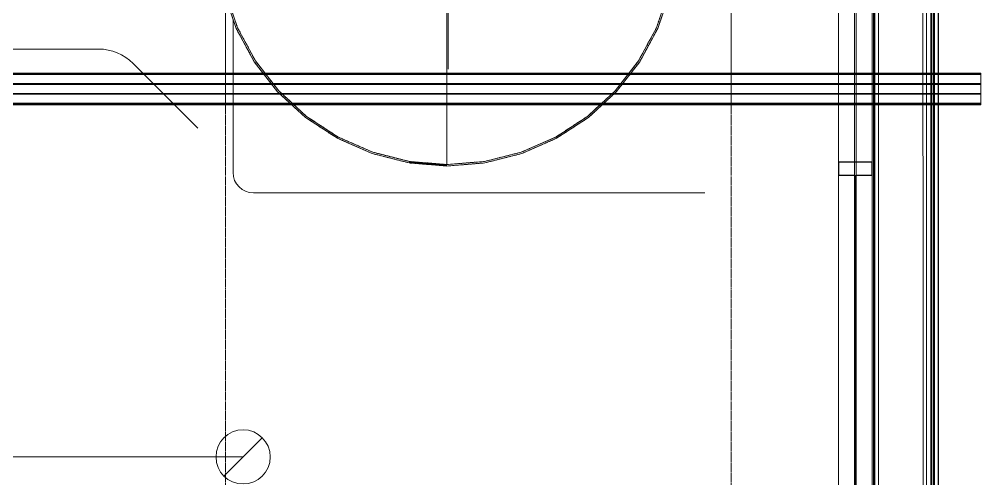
# Model space of a CAD drawing. Header units: centimetres. Extents: x -1906 to 5208, y -261 to 2955.
# Drawn here: x -448.8 to -94.3, y 1581.3 to 1750.8 of the extents above; entities that cross this region are included whole.
import ezdxf

# ---------------------------------------------------------------- set-up
doc = ezdxf.new("R2010")
doc.units = ezdxf.units.CM
for name, pattern in [('_Overhead', [0.47625, 0.3175, -0.15875]), ('_Overhead_2_', [0.47625, 0.3175, -0.15875]), ('Hidden', [0.714375, 0.47625, -0.238125])]:
    doc.linetypes.add(name, pattern=pattern)
for name, color, linetype, lineweight in [('A-DETL-HDLN', 7, 'Hidden', 18), ('A-FLOR', 7, 'Continuous', 18), ('A-WALL', 7, 'Continuous', 18), ('A-WALL-PATT', 7, 'Continuous', 50), ('M-EQPM', 7, 'Continuous', 18), ('M-HVAC-DUCT', 7, 'Continuous', 18), ('S-BEAM', 7, 'Continuous', 18)]:
    doc.layers.add(name, color=color, linetype=linetype, lineweight=lineweight)
doc.layers.add('M-HVAC-DUCT-ANNO', color=7, linetype='Continuous', lineweight=18, true_color=0x007f00)

# ---------------------------------------------------------------- blocks, each defined once
blk = doc.blocks.new('Costanera Perfil Z - Parametrizado - h_22cm-1724022-N01 - Planta trazado tuberias refrig exist_ - detalle 1')
at = {"layer": 'S-BEAM', "color": 254, "true_color": 0xcccccc}
for p, q in [((-5.84, -2768.97), (-5.84, -4422.27)), ((-5.54, -2768.97), (-5.54, -4422.27)), ((-5.5, -4422.27), (-5.5, -2768.97)), ((-5.26, -2768.97), (-5.26, -4422.27)), ((1.67, -2768.97), (1.67, -4422.27)), ((2.01, -2768.97), (2.01, -4422.27)), ((-2.01, -3581.87), (-2.01, -4369.76)), ((-1.67, -3581.87), (-1.67, -4369.76)), ((5.26, -3581.87), (5.26, -4369.76)), ((5.5, -3581.87), (5.5, -4369.76)), ((5.54, -3581.87), (5.54, -4369.76)), ((5.84, -3581.87), (5.84, -4369.76)), ((-2.01, -4369.76), (-2.01, -4382.26)), ((-1.67, -4369.76), (-1.67, -4382.26)), ((5.26, -4369.76), (5.26, -4382.26)), ((5.5, -4369.76), (5.5, -4382.26)), ((5.54, -4369.76), (5.54, -4382.26)), ((5.84, -4369.76), (5.84, -4382.26)), ((-2.01, -4382.26), (-2.01, -4404.75)), ((-1.67, -4382.26), (-1.67, -4404.75)), ((5.26, -4382.26), (5.26, -4404.75)), ((5.5, -4382.26), (5.5, -4404.75)), ((5.54, -4382.26), (5.54, -4404.75)), ((5.84, -4382.26), (5.84, -4404.75)), ((-2.01, -4405.25), (-2.01, -4422.27)), ((-1.67, -4405.25), (-1.67, -4422.27)), ((5.26, -4405.25), (5.26, -4422.27)), ((5.5, -4405.25), (5.5, -4422.27)), ((5.54, -4405.25), (5.54, -4422.27)), ((5.84, -4405.25), (5.84, -4422.27)), ((-5.5, -4422.27), (-5.84, -4422.27)), ((-5.84, -4422.27), (-5.54, -4422.27)), ((-5.5, -4422.27), (-5.26, -4422.27)), ((2.01, -4422.27), (-5.5, -4422.27)), ((-5.26, -4422.27), (1.67, -4422.27)), ((1.67, -4422.27), (-2.01, -4422.27)), ((-2.01, -4422.27), (-1.67, -4422.27)), ((-1.67, -4422.27), (1.67, -4422.27)), ((1.67, -4422.27), (-1.67, -4422.27)), ((-1.67, -4422.27), (1.67, -4422.27)), ((1.67, -4422.27), (2.01, -4422.27)), ((2.01, -4422.27), (1.67, -4422.27)), ((1.67, -4422.27), (2.01, -4422.27)), ((2.01, -4422.27), (5.5, -4422.27)), ((5.26, -4422.27), (2.01, -4422.27)), ((5.54, -4422.27), (5.26, -4422.27)), ((5.54, -4422.27), (5.84, -4422.27)), ((5.84, -4422.27), (5.54, -4422.27))]:
    blk.add_line(p, q, dxfattribs=at)
blk = doc.blocks.new('Costanera Perfil Z - Parametrizado - h_22cm-1724570-N01 - Planta trazado tuberias refrig exist_ - detalle 1')
at = {"layer": 'S-BEAM', "color": 254, "true_color": 0xcccccc}
for p, q in [((-10.75, 637.6), (-10.75, 499.37)), ((-10.75, 637.6), (-10.75, 499.37)), ((-10.45, 637.6), (-10.45, 499.37)), ((-10.45, 637.6), (-10.45, 499.37)), ((-8.8, 637.6), (-8.8, 499.37)), ((-8.8, 637.6), (-8.8, 499.37)), ((8.8, 637.6), (8.8, 499.37)), ((8.8, 637.6), (8.8, 499.37)), ((10.45, 637.6), (10.45, 499.37)), ((10.45, 637.6), (10.45, 499.37)), ((10.75, 499.37), (10.75, 637.6)), ((10.75, 637.6), (10.75, 499.37)), ((-10.75, 499.37), (-10.75, 495.54)), ((-10.75, 499.37), (-10.75, 495.54)), ((-10.45, 499.37), (-10.45, 495.54)), ((-10.45, 499.37), (-10.45, 495.54)), ((-8.8, 499.37), (-8.8, 495.54)), ((-8.8, 499.37), (-8.8, 495.54)), ((8.8, 499.37), (8.8, 495.54)), ((8.8, 499.37), (8.8, 495.54)), ((10.45, 499.37), (10.45, 495.54)), ((10.45, 499.37), (10.45, 495.54)), ((10.75, 495.54), (10.75, 499.37)), ((10.75, 499.37), (10.75, 495.54)), ((-10.75, 495.54), (-10.75, 495.19)), ((-10.75, 495.54), (-10.75, 495.19)), ((-10.75, 495.19), (-10.75, 491.86)), ((-10.75, 495.19), (-10.75, 491.86)), ((-10.45, 495.54), (-10.45, 495.19)), ((-10.45, 495.54), (-10.45, 495.19)), ((-10.45, 495.19), (-10.45, 491.86)), ((-10.45, 495.19), (-10.45, 491.86)), ((-8.8, 495.54), (-8.8, 495.19)), ((-8.8, 495.54), (-8.8, 495.19)), ((-8.8, 495.19), (-8.8, 491.86)), ((-8.8, 495.19), (-8.8, 491.86)), ((8.8, 495.54), (8.8, 495.19)), ((8.8, 495.54), (8.8, 495.19)), ((8.8, 495.19), (8.8, 491.86)), ((8.8, 495.19), (8.8, 491.86)), ((10.45, 495.54), (10.45, 495.19)), ((10.45, 495.54), (10.45, 495.19)), ((10.45, 495.19), (10.45, 491.86)), ((10.45, 495.19), (10.45, 491.86)), ((10.75, 495.19), (10.75, 495.54)), ((10.75, 495.54), (10.75, 495.19)), ((10.75, 491.86), (10.75, 495.19)), ((10.75, 495.19), (10.75, 491.86)), ((-10.75, 491.86), (-10.75, 491.51)), ((-10.75, 491.86), (-10.75, 491.51)), ((-10.75, 491.51), (-10.75, 487.69)), ((-10.75, 491.51), (-10.75, 487.69)), ((-10.45, 491.86), (-10.45, 491.51)), ((-10.45, 491.86), (-10.45, 491.51)), ((-10.45, 491.51), (-10.45, 487.69)), ((-10.45, 491.51), (-10.45, 487.69)), ((-8.8, 491.86), (-8.8, 491.51)), ((-8.8, 491.86), (-8.8, 491.51)), ((-8.8, 491.51), (-8.8, 487.69)), ((-8.8, 491.51), (-8.8, 487.69)), ((8.8, 491.86), (8.8, 491.51)), ((8.8, 491.86), (8.8, 491.51)), ((8.8, 491.51), (8.8, 487.69)), ((8.8, 491.51), (8.8, 487.69)), ((10.45, 491.86), (10.45, 491.51)), ((10.45, 491.86), (10.45, 491.51)), ((10.45, 491.51), (10.45, 487.69)), ((10.45, 491.51), (10.45, 487.69)), ((10.75, 491.51), (10.75, 491.86)), ((10.75, 491.86), (10.75, 491.51)), ((10.75, 487.69), (10.75, 491.51)), ((10.75, 491.51), (10.75, 487.69)), ((-10.75, 487.69), (-10.75, -505.07)), ((-10.75, 487.69), (-10.75, -505.07)), ((-10.45, 487.69), (-10.45, -948.54)), ((-10.45, 487.69), (-10.45, -948.54)), ((-8.8, 487.69), (-8.8, -948.54)), ((-8.8, 487.69), (-8.8, -948.54)), ((8.8, 487.69), (8.8, -967.22)), ((8.8, 487.69), (8.8, -967.22)), ((10.45, 487.69), (10.45, -967.22)), ((10.45, 487.69), (10.45, -967.22)), ((10.75, -967.22), (10.75, 487.69)), ((10.75, 487.69), (10.75, -967.22))]:
    blk.add_line(p, q, dxfattribs=at)
blk = doc.blocks.new('Costanera Perfil Z - Parametrizado - h_22cm-V9-N01 - Planta trazado tuberias refrig exist_ - detalle 1')
at = {"layer": 'S-BEAM', "color": 254, "true_color": 0xcccccc}
for p, q in [((-10.75, 637.6), (-10.75, 499.37)), ((-10.75, 637.6), (-10.75, 499.37)), ((-10.45, 637.6), (-10.45, 499.37)), ((-10.45, 637.6), (-10.45, 499.37)), ((-8.8, 637.6), (-8.8, 499.37)), ((-8.8, 637.6), (-8.8, 499.37)), ((8.8, 637.6), (8.8, 499.37)), ((8.8, 637.6), (8.8, 499.37)), ((10.45, 637.6), (10.45, 499.37)), ((10.45, 637.6), (10.45, 499.37)), ((10.75, 499.37), (10.75, 637.6)), ((10.75, 637.6), (10.75, 499.37)), ((-10.75, 499.37), (-10.75, 495.54)), ((-10.75, 499.37), (-10.75, 495.54)), ((-10.45, 499.37), (-10.45, 495.54)), ((-10.45, 499.37), (-10.45, 495.54)), ((-8.8, 499.37), (-8.8, 495.54)), ((-8.8, 499.37), (-8.8, 495.54)), ((8.8, 499.37), (8.8, 495.54)), ((8.8, 499.37), (8.8, 495.54)), ((10.45, 499.37), (10.45, 495.54)), ((10.45, 499.37), (10.45, 495.54)), ((10.75, 495.54), (10.75, 499.37)), ((10.75, 499.37), (10.75, 495.54)), ((-10.75, 495.54), (-10.75, 495.19)), ((-10.75, 495.54), (-10.75, 495.19)), ((-10.75, 495.19), (-10.75, 491.86)), ((-10.75, 495.19), (-10.75, 491.86)), ((-10.45, 495.54), (-10.45, 495.19)), ((-10.45, 495.54), (-10.45, 495.19)), ((-10.45, 495.19), (-10.45, 491.86)), ((-10.45, 495.19), (-10.45, 491.86)), ((-8.8, 495.54), (-8.8, 495.19)), ((-8.8, 495.54), (-8.8, 495.19)), ((-8.8, 495.19), (-8.8, 491.86)), ((-8.8, 495.19), (-8.8, 491.86)), ((8.8, 495.54), (8.8, 495.19)), ((8.8, 495.54), (8.8, 495.19)), ((8.8, 495.19), (8.8, 491.86)), ((8.8, 495.19), (8.8, 491.86)), ((10.45, 495.54), (10.45, 495.19)), ((10.45, 495.54), (10.45, 495.19)), ((10.45, 495.19), (10.45, 491.86)), ((10.45, 495.19), (10.45, 491.86)), ((10.75, 495.19), (10.75, 495.54)), ((10.75, 495.54), (10.75, 495.19)), ((10.75, 491.86), (10.75, 495.19)), ((10.75, 495.19), (10.75, 491.86)), ((-10.75, 491.86), (-10.75, 491.51)), ((-10.75, 491.86), (-10.75, 491.51)), ((-10.75, 491.51), (-10.75, 487.69)), ((-10.75, 491.51), (-10.75, 487.69)), ((-10.45, 491.86), (-10.45, 491.51)), ((-10.45, 491.86), (-10.45, 491.51)), ((-10.45, 491.51), (-10.45, 487.69)), ((-10.45, 491.51), (-10.45, 487.69)), ((-8.8, 491.86), (-8.8, 491.51)), ((-8.8, 491.86), (-8.8, 491.51)), ((-8.8, 491.51), (-8.8, 487.69)), ((-8.8, 491.51), (-8.8, 487.69)), ((8.8, 491.86), (8.8, 491.51)), ((8.8, 491.86), (8.8, 491.51)), ((8.8, 491.51), (8.8, 487.69)), ((8.8, 491.51), (8.8, 487.69)), ((10.45, 491.86), (10.45, 491.51)), ((10.45, 491.86), (10.45, 491.51)), ((10.45, 491.51), (10.45, 487.69)), ((10.45, 491.51), (10.45, 487.69)), ((10.75, 491.51), (10.75, 491.86)), ((10.75, 491.86), (10.75, 491.51)), ((10.75, 487.69), (10.75, 491.51)), ((10.75, 491.51), (10.75, 487.69)), ((-10.75, 487.69), (-10.75, -505.07)), ((-10.75, 487.69), (-10.75, -505.07)), ((-10.45, 487.69), (-10.45, -948.54)), ((-10.45, 487.69), (-10.45, -948.54)), ((-8.8, 487.69), (-8.8, -948.54)), ((-8.8, 487.69), (-8.8, -948.54)), ((8.8, 487.69), (8.8, -948.54)), ((8.8, 487.69), (8.8, -948.54)), ((10.45, 487.69), (10.45, -967.22)), ((10.45, 487.69), (10.45, -948.8)), ((10.75, -967.22), (10.75, 487.69)), ((10.75, 487.69), (10.75, -948.8))]:
    blk.add_line(p, q, dxfattribs=at)
blk = doc.blocks.new('Costanera Perfil Z - Parametrizado - h_22cm-V10-N01 - Planta trazado tuberias refrig exist_ - detalle 1')
at = {"layer": 'S-BEAM', "color": 254, "true_color": 0xcccccc}
for p, q in [((-10.75, 637.6), (-10.75, 499.37)), ((-10.75, 637.6), (-10.75, 499.37)), ((-10.45, 637.6), (-10.45, 499.37)), ((-10.45, 637.6), (-10.45, 499.37)), ((-8.8, 637.6), (-8.8, 499.37)), ((-8.8, 637.6), (-8.8, 499.37)), ((8.8, 637.6), (8.8, 499.37)), ((8.8, 637.6), (8.8, 499.37)), ((10.45, 637.6), (10.45, 499.37)), ((10.45, 637.6), (10.45, 499.37)), ((10.75, 499.37), (10.75, 637.6)), ((10.75, 637.6), (10.75, 499.37)), ((-10.75, 499.37), (-10.75, 495.54)), ((-10.75, 499.37), (-10.75, 495.54)), ((-10.45, 499.37), (-10.45, 495.54)), ((-10.45, 499.37), (-10.45, 495.54)), ((-8.8, 499.37), (-8.8, 495.54)), ((-8.8, 499.37), (-8.8, 495.54)), ((8.8, 499.37), (8.8, 495.54)), ((8.8, 499.37), (8.8, 495.54)), ((10.45, 499.37), (10.45, 495.54)), ((10.45, 499.37), (10.45, 495.54)), ((10.75, 495.54), (10.75, 499.37)), ((10.75, 499.37), (10.75, 495.54)), ((-10.75, 495.54), (-10.75, 495.19)), ((-10.75, 495.54), (-10.75, 495.19)), ((-10.75, 495.19), (-10.75, 491.86)), ((-10.75, 495.19), (-10.75, 491.86)), ((-10.45, 495.54), (-10.45, 495.19)), ((-10.45, 495.54), (-10.45, 495.19)), ((-10.45, 495.19), (-10.45, 491.86)), ((-10.45, 495.19), (-10.45, 491.86)), ((-8.8, 495.54), (-8.8, 495.19)), ((-8.8, 495.54), (-8.8, 495.19)), ((-8.8, 495.19), (-8.8, 491.86)), ((-8.8, 495.19), (-8.8, 491.86)), ((8.8, 495.54), (8.8, 495.19)), ((8.8, 495.54), (8.8, 495.19)), ((8.8, 495.19), (8.8, 491.86)), ((8.8, 495.19), (8.8, 491.86)), ((10.45, 495.54), (10.45, 495.19)), ((10.45, 495.54), (10.45, 495.19)), ((10.45, 495.19), (10.45, 491.86)), ((10.45, 495.19), (10.45, 491.86)), ((10.75, 495.19), (10.75, 495.54)), ((10.75, 495.54), (10.75, 495.19)), ((10.75, 491.86), (10.75, 495.19)), ((10.75, 495.19), (10.75, 491.86)), ((-10.75, 491.86), (-10.75, 491.51)), ((-10.75, 491.86), (-10.75, 491.51)), ((-10.75, 491.51), (-10.75, 487.69)), ((-10.75, 491.51), (-10.75, 487.69)), ((-10.45, 491.86), (-10.45, 491.51)), ((-10.45, 491.86), (-10.45, 491.51)), ((-10.45, 491.51), (-10.45, 487.69)), ((-10.45, 491.51), (-10.45, 487.69)), ((-8.8, 491.86), (-8.8, 491.51)), ((-8.8, 491.86), (-8.8, 491.51)), ((-8.8, 491.51), (-8.8, 487.69)), ((-8.8, 491.51), (-8.8, 487.69)), ((8.8, 491.86), (8.8, 491.51)), ((8.8, 491.86), (8.8, 491.51)), ((8.8, 491.51), (8.8, 487.69)), ((8.8, 491.51), (8.8, 487.69)), ((10.45, 491.86), (10.45, 491.51)), ((10.45, 491.86), (10.45, 491.51)), ((10.45, 491.51), (10.45, 487.69)), ((10.45, 491.51), (10.45, 487.69)), ((10.75, 491.51), (10.75, 491.86)), ((10.75, 491.86), (10.75, 491.51)), ((10.75, 487.69), (10.75, 491.51)), ((10.75, 491.51), (10.75, 487.69)), ((-10.75, 487.69), (-10.75, -505.07)), ((-10.75, 487.69), (-10.75, -505.07)), ((-10.45, 487.69), (-10.45, -948.54)), ((-10.45, 487.69), (-10.45, -948.54)), ((-8.8, 487.69), (-8.8, -948.54)), ((-8.8, 487.69), (-8.8, -948.54)), ((8.8, 487.69), (8.8, 51.9)), ((8.8, 487.69), (8.8, 51.9)), ((10.45, 487.69), (10.45, 51.9)), ((10.45, 487.69), (10.45, 51.9)), ((10.75, 51.9), (10.75, 487.69)), ((10.75, 487.69), (10.75, 51.9))]:
    blk.add_line(p, q, dxfattribs=at)
blk = doc.blocks.new('Costanera Perfil Z - Parametrizado - h_22cm-V11-N01 - Planta trazado tuberias refrig exist_ - detalle 1')
at = {"layer": 'S-BEAM', "color": 254, "true_color": 0xcccccc}
for p, q in [((-10.75, 637.6), (-10.75, 499.37)), ((-10.75, 637.6), (-10.75, 499.37)), ((-10.45, 637.6), (-10.45, 499.37)), ((-10.45, 637.6), (-10.45, 499.37)), ((-8.8, 637.6), (-8.8, 499.37)), ((-8.8, 637.6), (-8.8, 499.37)), ((8.8, 637.6), (8.8, 499.37)), ((8.8, 637.6), (8.8, 499.37)), ((10.45, 637.6), (10.45, 499.37)), ((10.45, 637.6), (10.45, 499.37)), ((10.75, 499.37), (10.75, 637.6)), ((10.75, 637.6), (10.75, 499.37)), ((-10.75, 499.37), (-10.75, 495.54)), ((-10.75, 499.37), (-10.75, 495.54)), ((-10.45, 499.37), (-10.45, 495.54)), ((-10.45, 499.37), (-10.45, 495.54)), ((-8.8, 499.37), (-8.8, 495.54)), ((-8.8, 499.37), (-8.8, 495.54)), ((8.8, 499.37), (8.8, 495.54)), ((8.8, 499.37), (8.8, 495.54)), ((10.45, 499.37), (10.45, 495.54)), ((10.45, 499.37), (10.45, 495.54)), ((10.75, 495.54), (10.75, 499.37)), ((10.75, 499.37), (10.75, 495.54)), ((-10.75, 495.54), (-10.75, 495.19)), ((-10.75, 495.54), (-10.75, 495.19)), ((-10.75, 495.19), (-10.75, 491.86)), ((-10.75, 495.19), (-10.75, 491.86)), ((-10.45, 495.54), (-10.45, 495.19)), ((-10.45, 495.54), (-10.45, 495.19)), ((-10.45, 495.19), (-10.45, 491.86)), ((-10.45, 495.19), (-10.45, 491.86)), ((-8.8, 495.54), (-8.8, 495.19)), ((-8.8, 495.54), (-8.8, 495.19)), ((-8.8, 495.19), (-8.8, 491.86)), ((-8.8, 495.19), (-8.8, 491.86)), ((8.8, 495.54), (8.8, 495.19)), ((8.8, 495.54), (8.8, 495.19)), ((8.8, 495.19), (8.8, 491.86)), ((8.8, 495.19), (8.8, 491.86)), ((10.45, 495.54), (10.45, 495.19)), ((10.45, 495.54), (10.45, 495.19)), ((10.45, 495.19), (10.45, 491.86)), ((10.45, 495.19), (10.45, 491.86)), ((10.75, 495.19), (10.75, 495.54)), ((10.75, 495.54), (10.75, 495.19)), ((10.75, 491.86), (10.75, 495.19)), ((10.75, 495.19), (10.75, 491.86)), ((-10.75, 491.86), (-10.75, 491.51)), ((-10.75, 491.86), (-10.75, 491.51)), ((-10.75, 491.51), (-10.75, 487.69)), ((-10.75, 491.51), (-10.75, 487.69)), ((-10.45, 491.86), (-10.45, 491.51)), ((-10.45, 491.86), (-10.45, 491.51)), ((-10.45, 491.51), (-10.45, 487.69)), ((-10.45, 491.51), (-10.45, 487.69)), ((-8.8, 491.86), (-8.8, 491.51)), ((-8.8, 491.86), (-8.8, 491.51)), ((-8.8, 491.51), (-8.8, 487.69)), ((-8.8, 491.51), (-8.8, 487.69)), ((8.8, 491.86), (8.8, 491.51)), ((8.8, 491.86), (8.8, 491.51)), ((8.8, 491.51), (8.8, 487.69)), ((8.8, 491.51), (8.8, 487.69)), ((10.45, 491.86), (10.45, 491.51)), ((10.45, 491.86), (10.45, 491.51)), ((10.45, 491.51), (10.45, 487.69)), ((10.45, 491.51), (10.45, 487.69)), ((10.75, 491.51), (10.75, 491.86)), ((10.75, 491.86), (10.75, 491.51)), ((10.75, 487.69), (10.75, 491.51)), ((10.75, 491.51), (10.75, 487.69)), ((-10.75, 487.69), (-10.75, -505.07)), ((-10.75, 487.69), (-10.75, -505.07)), ((-10.45, 487.69), (-10.45, -635.88)), ((-10.45, 487.69), (-10.45, -635.88)), ((-8.8, 487.69), (-8.8, -948.54)), ((-8.8, 487.69), (-8.8, -948.54)), ((8.8, 487.69), (8.8, 51.9)), ((8.8, 487.69), (8.8, 51.9)), ((10.45, 487.69), (10.45, 51.9)), ((10.45, 487.69), (10.45, 51.9)), ((10.75, 51.9), (10.75, 487.69)), ((10.75, 487.69), (10.75, 51.9))]:
    blk.add_line(p, q, dxfattribs=at)
blk = doc.blocks.new('Costanera Perfil Z - Parametrizado - h_22cm-V12-N01 - Planta trazado tuberias refrig exist_ - detalle 1')
at = {"layer": 'S-BEAM', "color": 254, "true_color": 0xcccccc}
for p, q in [((-10.75, 637.6), (-10.75, 499.37)), ((-10.75, 637.6), (-10.75, 499.37)), ((-10.45, 637.6), (-10.45, 499.37)), ((-10.45, 637.6), (-10.45, 499.37)), ((-8.8, 637.6), (-8.8, 499.37)), ((-8.8, 637.6), (-8.8, 499.37)), ((8.8, 637.6), (8.8, 499.37)), ((8.8, 637.6), (8.8, 499.37)), ((10.45, 637.6), (10.45, 499.37)), ((10.45, 637.6), (10.45, 499.37)), ((10.75, 499.37), (10.75, 637.6)), ((10.75, 637.6), (10.75, 499.37)), ((-10.75, 499.37), (-10.75, 495.54)), ((-10.75, 499.37), (-10.75, 495.54)), ((-10.45, 499.37), (-10.45, 495.54)), ((-10.45, 499.37), (-10.45, 495.54)), ((-8.8, 499.37), (-8.8, 495.54)), ((-8.8, 499.37), (-8.8, 495.54)), ((8.8, 499.37), (8.8, 495.54)), ((8.8, 499.37), (8.8, 495.54)), ((10.45, 499.37), (10.45, 495.54)), ((10.45, 499.37), (10.45, 495.54)), ((10.75, 495.54), (10.75, 499.37)), ((10.75, 499.37), (10.75, 495.54)), ((-10.75, 495.54), (-10.75, 495.19)), ((-10.75, 495.54), (-10.75, 495.19)), ((-10.75, 495.19), (-10.75, 491.86)), ((-10.75, 495.19), (-10.75, 491.86)), ((-10.45, 495.54), (-10.45, 495.19)), ((-10.45, 495.54), (-10.45, 495.19)), ((-10.45, 495.19), (-10.45, 491.86)), ((-10.45, 495.19), (-10.45, 491.86)), ((-8.8, 495.54), (-8.8, 495.19)), ((-8.8, 495.54), (-8.8, 495.19)), ((-8.8, 495.19), (-8.8, 491.86)), ((-8.8, 495.19), (-8.8, 491.86)), ((8.8, 495.54), (8.8, 495.19)), ((8.8, 495.54), (8.8, 495.19)), ((8.8, 495.19), (8.8, 491.86)), ((8.8, 495.19), (8.8, 491.86)), ((10.45, 495.54), (10.45, 495.19)), ((10.45, 495.54), (10.45, 495.19)), ((10.45, 495.19), (10.45, 491.86)), ((10.45, 495.19), (10.45, 491.86)), ((10.75, 495.19), (10.75, 495.54)), ((10.75, 495.54), (10.75, 495.19)), ((10.75, 491.86), (10.75, 495.19)), ((10.75, 495.19), (10.75, 491.86)), ((-10.75, 491.86), (-10.75, 491.51)), ((-10.75, 491.86), (-10.75, 491.51)), ((-10.75, 491.51), (-10.75, 487.69)), ((-10.75, 491.51), (-10.75, 487.69)), ((-10.45, 491.86), (-10.45, 491.51)), ((-10.45, 491.86), (-10.45, 491.51)), ((-10.45, 491.51), (-10.45, 487.69)), ((-10.45, 491.51), (-10.45, 487.69)), ((-8.8, 491.86), (-8.8, 491.51)), ((-8.8, 491.86), (-8.8, 491.51)), ((-8.8, 491.51), (-8.8, 487.69)), ((-8.8, 491.51), (-8.8, 487.69)), ((8.8, 491.86), (8.8, 491.51)), ((8.8, 491.86), (8.8, 491.51)), ((8.8, 491.51), (8.8, 487.69)), ((8.8, 491.51), (8.8, 487.69)), ((10.45, 491.86), (10.45, 491.51)), ((10.45, 491.86), (10.45, 491.51)), ((10.45, 491.51), (10.45, 487.69)), ((10.45, 491.51), (10.45, 487.69)), ((10.75, 491.51), (10.75, 491.86)), ((10.75, 491.86), (10.75, 491.51)), ((10.75, 487.69), (10.75, 491.51)), ((10.75, 491.51), (10.75, 487.69)), ((-10.75, 487.69), (-10.75, -505.07)), ((-10.75, 487.69), (-10.75, -505.07)), ((-10.45, 487.69), (-10.45, -635.88)), ((-10.45, 487.69), (-10.45, -635.88)), ((-8.8, 487.69), (-8.8, -948.54)), ((-8.8, 487.69), (-8.8, -948.54)), ((8.8, 487.69), (8.8, 51.9)), ((8.8, 487.69), (8.8, 51.9)), ((10.45, 487.69), (10.45, 51.9)), ((10.45, 487.69), (10.45, 51.9)), ((10.75, 51.9), (10.75, 487.69)), ((10.75, 487.69), (10.75, 51.9))]:
    blk.add_line(p, q, dxfattribs=at)
blk = doc.blocks.new('Costanera Perfil Z - Parametrizado - h_22cm-V13-N01 - Planta trazado tuberias refrig exist_ - detalle 1')
at = {"layer": 'S-BEAM', "color": 254, "true_color": 0xcccccc}
for p, q in [((-10.75, 637.6), (-10.75, 499.37)), ((-10.75, 637.6), (-10.75, 499.37)), ((-10.45, 637.6), (-10.45, 499.37)), ((-10.45, 637.6), (-10.45, 499.37)), ((-8.8, 637.6), (-8.8, 499.37)), ((-8.8, 637.6), (-8.8, 499.37)), ((8.8, 637.6), (8.8, 499.37)), ((8.8, 637.6), (8.8, 499.37)), ((10.45, 637.6), (10.45, 499.37)), ((10.45, 637.6), (10.45, 499.37)), ((10.75, 499.37), (10.75, 637.6)), ((-10.75, 499.37), (-10.75, 495.54)), ((-10.75, 499.37), (-10.75, 495.54)), ((-10.45, 499.37), (-10.45, 495.54)), ((-10.45, 499.37), (-10.45, 495.54)), ((-8.8, 499.37), (-8.8, 495.54)), ((-8.8, 499.37), (-8.8, 495.54)), ((8.8, 499.37), (8.8, 495.54)), ((8.8, 499.37), (8.8, 495.54)), ((10.45, 499.37), (10.45, 495.54)), ((10.45, 499.37), (10.45, 495.54)), ((10.75, 495.54), (10.75, 499.37)), ((-10.75, 495.54), (-10.75, 495.19)), ((-10.75, 495.54), (-10.75, 495.19)), ((-10.75, 495.19), (-10.75, 491.86)), ((-10.75, 495.19), (-10.75, 491.86)), ((-10.45, 495.54), (-10.45, 495.19)), ((-10.45, 495.54), (-10.45, 495.19)), ((-10.45, 495.19), (-10.45, 491.86)), ((-10.45, 495.19), (-10.45, 491.86)), ((-8.8, 495.54), (-8.8, 495.19)), ((-8.8, 495.54), (-8.8, 495.19)), ((-8.8, 495.19), (-8.8, 491.86)), ((-8.8, 495.19), (-8.8, 491.86)), ((8.8, 495.54), (8.8, 495.19)), ((8.8, 495.54), (8.8, 495.19)), ((8.8, 495.19), (8.8, 491.86)), ((8.8, 495.19), (8.8, 491.86)), ((10.45, 495.54), (10.45, 495.19)), ((10.45, 495.54), (10.45, 495.19)), ((10.45, 495.19), (10.45, 491.86)), ((10.45, 495.19), (10.45, 491.86)), ((10.75, 495.19), (10.75, 495.54)), ((10.75, 491.86), (10.75, 495.19)), ((-10.75, 491.86), (-10.75, 491.51)), ((-10.75, 491.86), (-10.75, 491.51)), ((-10.75, 491.51), (-10.75, 487.69)), ((-10.75, 491.51), (-10.75, 487.69)), ((-10.45, 491.86), (-10.45, 491.51)), ((-10.45, 491.86), (-10.45, 491.51)), ((-10.45, 491.51), (-10.45, 487.69)), ((-10.45, 491.51), (-10.45, 487.69)), ((-8.8, 491.86), (-8.8, 491.51)), ((-8.8, 491.86), (-8.8, 491.51)), ((-8.8, 491.51), (-8.8, 487.69)), ((-8.8, 491.51), (-8.8, 487.69)), ((8.8, 491.86), (8.8, 491.51)), ((8.8, 491.86), (8.8, 491.51)), ((8.8, 491.51), (8.8, 487.69)), ((8.8, 491.51), (8.8, 487.69)), ((10.45, 491.86), (10.45, 491.51)), ((10.45, 491.86), (10.45, 491.51)), ((10.45, 491.51), (10.45, 487.69)), ((10.45, 491.51), (10.45, 487.69)), ((10.75, 491.51), (10.75, 491.86)), ((10.75, 487.69), (10.75, 491.51)), ((-10.75, 487.69), (-10.75, -505.07)), ((-10.75, 487.69), (-10.75, -505.07)), ((-10.45, 487.69), (-10.45, -635.88)), ((-10.45, 487.69), (-10.45, -635.88)), ((-8.8, 487.69), (-8.8, -948.54)), ((-8.8, 487.69), (-8.8, -948.54)), ((8.8, 487.69), (8.8, 51.9)), ((8.8, 487.69), (8.8, 51.9)), ((10.45, 487.69), (10.45, 51.9)), ((10.45, 487.69), (10.45, 51.9)), ((10.75, 51.9), (10.75, 487.69))]:
    blk.add_line(p, q, dxfattribs=at)
blk = doc.blocks.new('PQ_RVR_EST-01_ZZ_ZZ_MO_T_A_rvt-1-N01 - Planta trazado tuberias refrig exist_ - detalle 1')
at = {"layer": 'A-FLOR', "color": 254, "linetype": '_Overhead', "true_color": 0xd4d4d4}
for p, q in [((-115.62, 1869.23), (-115.58, 1731)), ((-115.58, 1731), (-115.62, 1869.23)), ((-115.58, 1731), (-115.58, 1727.17)), ((-115.58, 1727.17), (-115.58, 1731)), ((-115.58, 1727.17), (-115.58, 1726.82)), ((-115.58, 1726.82), (-115.58, 1727.17)), ((-115.58, 1726.82), (-115.58, 1723.49)), ((-115.58, 1723.49), (-115.58, 1726.82)), ((-115.58, 1723.49), (-115.58, 1723.14)), ((-115.58, 1723.14), (-115.58, 1723.49)), ((-115.58, 1723.14), (-115.58, 1719.32)), ((-115.58, 1719.32), (-115.58, 1723.14)), ((-115.58, 1719.32), (-115.49, 1283.53)), ((-115.49, 1283.53), (-115.58, 1719.32))]:
    blk.add_line(p, q, dxfattribs=at)
at = {"layer": 'S-BEAM', "color": 254, "true_color": 0xcccccc}
for p, q in [((-146.78, 1869.23), (-146.78, 1727.17)), ((-146.78, 1869.23), (-146.78, 1727.17)), ((-146.78, 1869.23), (-146.78, 1731)), ((-146.78, 1869.23), (-146.78, 1731)), ((-140.89, 1869.23), (-140.89, 1731)), ((-140.89, 1869.23), (-140.89, 1727.17)), ((-140.18, 1727.17), (-140.18, 1869.23)), ((-140.18, 1869.23), (-140.18, 1731)), ((-134.28, 1869.23), (-134.28, 1727.17)), ((-134.28, 1727.17), (-134.28, 1869.23)), ((-134.28, 1869.23), (-134.28, 1731)), ((-134.28, 1869.23), (-134.28, 1731)), ((-146.78, 1731), (-146.78, 1727.17)), ((-146.78, 1731), (-146.78, 1727.17)), ((-140.89, 1731), (-140.89, 1727.17)), ((-140.18, 1731), (-140.18, 1727.17)), ((-134.28, 1731), (-134.28, 1727.17)), ((-134.28, 1731), (-134.28, 1727.17)), ((-146.78, 1727.17), (-146.78, 1726.82)), ((-146.78, 1727.17), (-146.78, 1726.82)), ((-146.78, 1727.17), (-146.78, 1726.82)), ((-146.78, 1727.17), (-146.78, 1726.82)), ((-146.78, 1726.82), (-146.78, 1723.63)), ((-146.78, 1726.82), (-146.78, 1723.52)), ((-146.78, 1726.82), (-146.78, 1723.49)), ((-146.78, 1726.82), (-146.78, 1723.49)), ((-140.89, 1727.17), (-140.89, 1726.82)), ((-140.89, 1727.17), (-140.89, 1726.82)), ((-140.89, 1726.82), (-140.89, 1723.49)), ((-140.89, 1726.82), (-140.89, 1723.52)), ((-140.18, 1726.82), (-140.18, 1727.17)), ((-140.18, 1727.17), (-140.18, 1726.82)), ((-140.18, 1723.52), (-140.18, 1726.82)), ((-140.18, 1726.82), (-140.18, 1723.49)), ((-134.28, 1727.17), (-134.28, 1726.82)), ((-134.28, 1726.82), (-134.28, 1727.17)), ((-134.28, 1727.17), (-134.28, 1726.82)), ((-134.28, 1727.17), (-134.28, 1726.82)), ((-134.28, 1726.82), (-134.28, 1723.63)), ((-134.28, 1723.52), (-134.28, 1726.82)), ((-134.28, 1726.82), (-134.28, 1723.49)), ((-134.28, 1726.82), (-134.28, 1723.49)), ((-146.78, 1723.63), (-146.78, 1719.32)), ((-146.78, 1723.52), (-146.78, 1719.32)), ((-146.78, 1723.49), (-146.78, 1723.14)), ((-146.78, 1723.49), (-146.78, 1723.14)), ((-140.89, 1723.52), (-140.89, 1719.32)), ((-140.89, 1723.49), (-140.89, 1723.14)), ((-140.18, 1719.32), (-140.18, 1723.52)), ((-140.18, 1723.49), (-140.18, 1723.14)), ((-134.28, 1723.63), (-134.28, 1719.32)), ((-134.28, 1719.32), (-134.28, 1723.52)), ((-134.28, 1723.49), (-134.28, 1723.14)), ((-134.28, 1723.49), (-134.28, 1723.14)), ((-146.78, 1723.14), (-146.78, 1719.32)), ((-146.78, 1723.14), (-146.78, 1719.32)), ((-140.89, 1723.14), (-140.89, 1719.32)), ((-140.18, 1723.14), (-140.18, 1719.32)), ((-134.28, 1723.14), (-134.28, 1719.32)), ((-134.28, 1723.14), (-134.28, 1719.32)), ((-146.78, 1719.32), (-146.78, 1698.13)), ((-146.78, 1719.32), (-146.78, 1693.27)), ((-146.78, 1719.32), (-146.78, 1693.27)), ((-146.78, 1719.32), (-146.78, 1693.27)), ((-140.89, 1719.32), (-140.89, 1217.71)), ((-140.89, 1719.32), (-140.89, 1693.27)), ((-140.18, 1693.27), (-140.18, 1719.32)), ((-140.18, 1719.32), (-140.18, 1217.71)), ((-134.28, 1719.32), (-134.28, 1698.13)), ((-134.28, 1693.27), (-134.28, 1719.32)), ((-134.28, 1719.32), (-134.28, 1693.27)), ((-134.28, 1719.32), (-134.28, 1693.27)), ((-146.78, 1693.27), (-146.78, 1217.71)), ((-146.78, 1693.27), (-146.78, 1217.71)), ((-134.28, 1693.27), (-134.28, 1217.71)), ((-134.28, 1693.27), (-134.28, 1217.71))]:
    blk.add_line(p, q, dxfattribs=at)
at = {"layer": 'S-BEAM', "color": 254, "lineweight": 25, "true_color": 0xcccccc}
for p, q in [((-134.28, 1698.13), (-146.78, 1698.13)), ((-146.78, 1698.13), (-146.78, 1693.27)), ((-134.28, 1693.27), (-134.28, 1698.13)), ((-146.78, 1693.27), (-140.89, 1693.27)), ((-140.89, 1693.27), (-140.89, 1217.71)), ((-140.18, 1217.71), (-140.18, 1693.27)), ((-140.18, 1693.27), (-134.28, 1693.27))]:
    blk.add_line(p, q, dxfattribs=at)
at = {"layer": 'S-BEAM', "color": 254, "linetype": '_Overhead', "lineweight": 18, "true_color": 0xd4d4d4}
for name in ['Costanera Perfil Z - Parametrizado - h_22cm-1724570-N01 - Planta trazado tuberias refrig exist_ - detalle 1', 'Costanera Perfil Z - Parametrizado - h_22cm-V9-N01 - Planta trazado tuberias refrig exist_ - detalle 1', 'Costanera Perfil Z - Parametrizado - h_22cm-V10-N01 - Planta trazado tuberias refrig exist_ - detalle 1', 'Costanera Perfil Z - Parametrizado - h_22cm-V11-N01 - Planta trazado tuberias refrig exist_ - detalle 1', 'Costanera Perfil Z - Parametrizado - h_22cm-V12-N01 - Planta trazado tuberias refrig exist_ - detalle 1', 'Costanera Perfil Z - Parametrizado - h_22cm-V13-N01 - Planta trazado tuberias refrig exist_ - detalle 1']:
    blk.add_blockref(name, (-123.14, 1231.63), dxfattribs=at)
at = {"layer": 'S-BEAM', "color": 254, "linetype": '_Overhead', "lineweight": 18, "true_color": 0xd4d4d4, "rotation": 89.99999999999964}
blk.add_blockref('Costanera Perfil Z - Parametrizado - h_22cm-1724022-N01 - Planta trazado tuberias refrig exist_ - detalle 1', (-4516.54, 1725.16), dxfattribs=at)
blk = doc.blocks.new('PQ_RVR_ARQ-01_ZZ_ZZ_MO_T_A_rvt-1-N01 - Planta trazado tuberias refrig exist_ - detalle 1')
at = {"layer": 'A-WALL-PATT', "lineweight": 18, "true_color": 0xdddddd}
h = blk.add_hatch(color=254, dxfattribs=at)
h.paths.add_polyline_path([(-111.29, 533.63), (-111.29, 710.26), (-111.79, 710.26), (-111.79, 533.63)])
h.paths.add_polyline_path([(-111.29, 780.26), (-111.29, 1292.02), (-111.79, 1292.02), (-111.79, 780.26)])
h.paths.add_polyline_path([(-111.29, 1362.02), (-111.29, 1862.31), (-111.79, 1862.31), (-111.79, 1362.02)])
at = {"layer": 'A-FLOR', "color": 254, "linetype": '_Overhead_2_', "true_color": 0xd4d4d4}
for p, q in [((-372.77, 1731), (-372.77, 1869.23)), ((-372.77, 1869.23), (-372.77, 1731)), ((-186.3, 1869.23), (-186.3, 1731)), ((-186.3, 1731), (-186.3, 1869.23)), ((-133.39, 1869.23), (-133.39, 1731)), ((-133.39, 1731), (-133.39, 1869.23)), ((-372.77, 1727.17), (-372.77, 1731)), ((-372.77, 1731), (-372.77, 1727.17)), ((-186.3, 1731), (-186.3, 1727.17)), ((-186.3, 1727.17), (-186.3, 1731)), ((-133.39, 1731), (-133.39, 1727.17)), ((-133.39, 1727.17), (-133.39, 1731)), ((-372.77, 1726.82), (-372.77, 1727.17)), ((-372.77, 1727.17), (-372.77, 1726.82)), ((-372.77, 1723.49), (-372.77, 1726.82)), ((-372.77, 1726.82), (-372.77, 1723.49)), ((-186.3, 1727.17), (-186.3, 1726.82)), ((-186.3, 1726.82), (-186.3, 1727.17)), ((-186.3, 1726.82), (-186.3, 1723.49)), ((-186.3, 1723.49), (-186.3, 1726.82)), ((-133.39, 1727.17), (-133.39, 1726.82)), ((-133.39, 1726.82), (-133.39, 1727.17)), ((-133.39, 1726.82), (-133.39, 1723.49)), ((-133.39, 1723.49), (-133.39, 1726.82)), ((-372.77, 1723.14), (-372.77, 1723.49)), ((-372.77, 1723.49), (-372.77, 1723.14)), ((-186.3, 1723.49), (-186.3, 1723.14)), ((-186.3, 1723.14), (-186.3, 1723.49)), ((-133.39, 1723.49), (-133.39, 1723.14)), ((-133.39, 1723.14), (-133.39, 1723.49)), ((-372.77, 1719.32), (-372.77, 1723.14)), ((-372.77, 1723.14), (-372.77, 1719.32)), ((-186.3, 1723.14), (-186.3, 1719.32)), ((-186.3, 1719.32), (-186.3, 1723.14)), ((-133.39, 1723.14), (-133.39, 1719.32)), ((-133.39, 1719.32), (-133.39, 1723.14)), ((-372.77, 751.72), (-372.77, 1719.32)), ((-372.77, 1719.32), (-372.77, 751.72)), ((-186.3, 1719.32), (-186.3, 751.72)), ((-186.3, 751.72), (-186.3, 1719.32)), ((-133.39, 1719.32), (-133.39, 595.74)), ((-133.39, 595.74), (-133.39, 1719.32))]:
    blk.add_line(p, q, dxfattribs=at)
at = {"layer": 'A-WALL', "color": 253, "lineweight": 25, "true_color": 0xaaaaaa}
for p, q in [((-112.54, 1731), (-112.54, 1869.23)), ((-110.04, 1869.23), (-110.04, 1731)), ((-111.79, 1862.31), (-111.79, 1727.17)), ((-111.29, 1727.17), (-111.29, 1862.31)), ((-112.54, 1727.17), (-112.54, 1731)), ((-110.04, 1731), (-110.04, 1727.17)), ((-112.54, 1726.82), (-112.54, 1727.17)), ((-112.54, 1723.49), (-112.54, 1726.82)), ((-111.79, 1727.17), (-111.79, 1726.82)), ((-111.79, 1726.82), (-111.79, 1724.17)), ((-111.29, 1726.82), (-111.29, 1727.17)), ((-111.29, 1724.17), (-111.29, 1726.82)), ((-110.04, 1727.17), (-110.04, 1726.82)), ((-110.04, 1726.82), (-110.04, 1723.49)), ((-112.54, 1723.14), (-112.54, 1723.49)), ((-111.79, 1724.17), (-111.79, 1719.32)), ((-111.29, 1719.32), (-111.29, 1724.17)), ((-110.04, 1723.49), (-110.04, 1723.14)), ((-112.54, 1719.32), (-112.54, 1723.14)), ((-110.04, 1723.14), (-110.04, 1719.32)), ((-112.54, 1283.53), (-112.54, 1719.32)), ((-111.79, 1719.32), (-111.79, 533.63)), ((-111.29, 533.63), (-111.29, 1719.32)), ((-110.04, 1719.32), (-110.04, 255.84))]:
    blk.add_line(p, q, dxfattribs=at)
blk = doc.blocks.new('M_Round Elbow - 1 D-1426783-N01 - Planta trazado tuberias refrig exist_ - detalle 1')
at = {"layer": 'M-HVAC-DUCT', "color": 6, "true_color": 0xff00ff}
blk.add_line((-366.27, 1589.42), (-386.42, 1589.42), dxfattribs=at)
blk = doc.blocks.new('Estanque 1 - Estanque 1-V63-N01 - Planta trazado tuberias refrig exist_ - detalle 1')
at = {"layer": 'A-DETL-HDLN'}
for p, q in [((0.02, -32.25), (0.02, -16.44)), ((0.02, -32.25), (0.02, -16.44)), ((-77.71, -34.09), (-82.26, -20.83)), ((-77.71, -34.09), (-82.26, -20.83)), ((-81.72, -20.7), (-77.2, -33.87)), ((-81.72, -20.7), (-77.2, -33.87)), ((77.24, -33.87), (81.76, -20.7)), ((77.24, -33.87), (81.76, -20.7)), ((82.3, -20.83), (77.74, -34.09)), ((82.3, -20.83), (77.74, -34.09)), ((-71.04, -46.42), (-77.71, -34.09)), ((-71.04, -46.42), (-77.71, -34.09)), ((-77.2, -33.87), (-70.57, -46.12)), ((-77.2, -33.87), (-70.57, -46.12)), ((0.02, -32.25), (0.02, -46.82)), ((0.02, -46.82), (0.02, -32.25)), ((70.61, -46.12), (77.24, -33.87)), ((70.61, -46.12), (77.24, -33.87)), ((77.74, -34.09), (71.07, -46.42)), ((77.74, -34.09), (71.07, -46.42)), ((-62.43, -57.48), (-71.04, -46.42)), ((-62.43, -57.48), (-71.04, -46.42)), ((-70.57, -46.12), (-62.02, -57.11)), ((-70.57, -46.12), (-62.02, -57.11)), ((0.02, -46.82), (0.02, -53.46)), ((0.02, -53.46), (0.02, -46.82)), ((62.06, -57.11), (70.61, -46.12)), ((62.06, -57.11), (70.61, -46.12)), ((71.07, -46.42), (62.46, -57.48)), ((71.07, -46.42), (62.46, -57.48)), ((0.02, -53.46), (0.02, -59.59)), ((0.02, -53.46), (0.02, -59.59)), ((-52.11, -66.98), (-62.43, -57.48)), ((-52.11, -66.98), (-62.43, -57.48)), ((-62.02, -57.11), (-51.77, -66.54)), ((-62.02, -57.11), (-51.77, -66.54)), ((0.02, -59.59), (0.02, -65.15)), ((0.02, -59.59), (0.02, -65.15)), ((51.81, -66.54), (62.06, -57.11)), ((51.81, -66.54), (62.06, -57.11)), ((62.46, -57.48), (52.15, -66.98)), ((62.46, -57.48), (52.15, -66.98)), ((-40.38, -74.64), (-52.11, -66.98)), ((-40.38, -74.64), (-52.11, -66.98)), ((-51.77, -66.54), (-40.11, -74.16)), ((-51.77, -66.54), (-40.11, -74.16)), ((0.02, -65.15), (0.02, -70.08)), ((0.02, -65.15), (0.02, -70.08)), ((40.15, -74.16), (51.81, -66.54)), ((40.15, -74.16), (51.81, -66.54)), ((52.15, -66.98), (40.41, -74.64)), ((52.15, -66.98), (40.41, -74.64)), ((0.02, -70.08), (0.02, -74.34)), ((0.02, -70.08), (0.02, -74.34)), ((-40.11, -74.16), (-27.36, -79.75)), ((-40.11, -74.16), (-27.36, -79.75)), ((0.02, -74.34), (0.02, -77.88)), ((0.02, -74.34), (0.02, -77.88)), ((27.4, -79.75), (40.15, -74.16)), ((27.4, -79.75), (40.15, -74.16)), ((-27.54, -80.27), (-40.38, -74.64)), ((-27.54, -80.27), (-40.38, -74.64)), ((0.02, -77.88), (0.02, -80.67)), ((0.02, -77.88), (0.02, -80.67)), ((40.41, -74.64), (27.58, -80.27)), ((40.41, -74.64), (27.58, -80.27)), ((-13.95, -83.71), (-27.54, -80.27)), ((-13.95, -83.71), (-27.54, -80.27)), ((-13.86, -83.17), (-27.36, -79.75)), ((-27.36, -79.75), (-13.86, -83.17)), ((0.02, -80.67), (0.02, -82.68)), ((0.02, -80.67), (0.02, -82.68)), ((13.9, -83.17), (27.4, -79.75)), ((13.9, -83.17), (27.4, -79.75)), ((27.58, -80.27), (13.99, -83.71)), ((27.58, -80.27), (13.99, -83.71)), ((0.02, -84.87), (-13.95, -83.71)), ((0.02, -84.87), (-13.95, -83.71)), ((0.02, -84.78), (-13.95, -83.71)), ((-13.95, -83.71), (0.02, -84.78)), ((0.02, -84.78), (-13.94, -83.62)), ((0.02, -84.78), (-13.94, -83.62)), ((-13.94, -83.62), (0.02, -84.69)), ((0.02, -84.69), (-13.94, -83.62)), ((0.02, -84.6), (-13.92, -83.53)), ((0.02, -84.69), (-13.92, -83.53)), ((-13.92, -83.53), (0.02, -84.6)), ((-13.92, -83.53), (0.02, -84.69)), ((0.02, -84.5), (-13.91, -83.44)), ((0.02, -84.6), (-13.91, -83.44)), ((-13.91, -83.44), (0.02, -84.5)), ((-13.91, -83.44), (0.02, -84.6)), ((0.02, -84.41), (-13.89, -83.35)), ((0.02, -84.5), (-13.89, -83.35)), ((-13.89, -83.35), (0.02, -84.41)), ((-13.89, -83.35), (0.02, -84.5)), ((-13.88, -83.26), (0.02, -84.41)), ((-13.88, -83.26), (0.02, -84.41)), ((-13.86, -83.17), (0.02, -84.32)), ((-13.86, -83.17), (0.02, -84.32)), ((0.02, -82.68), (0.02, -83.91)), ((0.02, -83.91), (0.02, -82.68)), ((0.02, -84.32), (13.9, -83.17)), ((0.02, -84.32), (13.9, -83.17)), ((13.99, -83.71), (0.02, -84.87)), ((13.99, -83.71), (0.02, -84.87)), ((0.02, -83.91), (0.02, -84.32)), ((0.02, -84.32), (0.02, -83.91)), ((0.02, -84.32), (0.02, -84.41)), ((0.02, -84.32), (0.02, -84.41))]:
    blk.add_line(p, q, dxfattribs=at)
at = {"layer": 'M-EQPM'}
for p, q in [((0.02, -32.25), (0.02, -16.44)), ((0.02, -32.25), (0.02, -16.44)), ((-77.71, -34.09), (-82.26, -20.83)), ((-77.71, -34.09), (-82.26, -20.83)), ((-81.72, -20.7), (-77.2, -33.87)), ((-81.72, -20.7), (-77.2, -33.87)), ((77.24, -33.87), (81.76, -20.7)), ((77.24, -33.87), (81.76, -20.7)), ((82.3, -20.83), (77.74, -34.09)), ((82.3, -20.83), (77.74, -34.09)), ((-71.04, -46.42), (-77.71, -34.09)), ((-71.04, -46.42), (-77.71, -34.09)), ((-77.2, -33.87), (-70.57, -46.12)), ((-77.2, -33.87), (-70.57, -46.12)), ((0.02, -32.25), (0.02, -46.82)), ((0.02, -46.82), (0.02, -32.25)), ((70.61, -46.12), (77.24, -33.87)), ((70.61, -46.12), (77.24, -33.87)), ((77.74, -34.09), (71.07, -46.42)), ((77.74, -34.09), (71.07, -46.42)), ((-62.43, -57.48), (-71.04, -46.42)), ((-62.43, -57.48), (-71.04, -46.42)), ((-70.57, -46.12), (-62.02, -57.11)), ((-70.57, -46.12), (-62.02, -57.11)), ((0.02, -46.82), (0.02, -53.46)), ((0.02, -53.46), (0.02, -46.82)), ((62.06, -57.11), (70.61, -46.12)), ((62.06, -57.11), (70.61, -46.12)), ((71.07, -46.42), (62.46, -57.48)), ((71.07, -46.42), (62.46, -57.48)), ((0.02, -53.46), (0.02, -59.59)), ((0.02, -53.46), (0.02, -59.59)), ((-52.11, -66.98), (-62.43, -57.48)), ((-52.11, -66.98), (-62.43, -57.48)), ((-62.02, -57.11), (-51.77, -66.54)), ((-62.02, -57.11), (-51.77, -66.54)), ((0.02, -59.59), (0.02, -65.15)), ((0.02, -59.59), (0.02, -65.15)), ((51.81, -66.54), (62.06, -57.11)), ((51.81, -66.54), (62.06, -57.11)), ((62.46, -57.48), (52.15, -66.98)), ((62.46, -57.48), (52.15, -66.98)), ((-40.38, -74.64), (-52.11, -66.98)), ((-40.38, -74.64), (-52.11, -66.98)), ((-51.77, -66.54), (-40.11, -74.16)), ((-51.77, -66.54), (-40.11, -74.16)), ((0.02, -65.15), (0.02, -70.08)), ((0.02, -65.15), (0.02, -70.08)), ((40.15, -74.16), (51.81, -66.54)), ((40.15, -74.16), (51.81, -66.54)), ((52.15, -66.98), (40.41, -74.64)), ((52.15, -66.98), (40.41, -74.64)), ((0.02, -70.08), (0.02, -74.34)), ((0.02, -70.08), (0.02, -74.34)), ((-40.11, -74.16), (-27.36, -79.75)), ((-40.11, -74.16), (-27.36, -79.75)), ((0.02, -74.34), (0.02, -77.88)), ((0.02, -74.34), (0.02, -77.88)), ((27.4, -79.75), (40.15, -74.16)), ((27.4, -79.75), (40.15, -74.16)), ((-27.54, -80.27), (-40.38, -74.64)), ((-27.54, -80.27), (-40.38, -74.64)), ((0.02, -77.88), (0.02, -80.67)), ((0.02, -77.88), (0.02, -80.67)), ((40.41, -74.64), (27.58, -80.27)), ((40.41, -74.64), (27.58, -80.27)), ((-13.95, -83.71), (-27.54, -80.27)), ((-13.95, -83.71), (-27.54, -80.27)), ((-13.86, -83.17), (-27.36, -79.75)), ((-27.36, -79.75), (-13.86, -83.17)), ((0.02, -80.67), (0.02, -82.68)), ((0.02, -80.67), (0.02, -82.68)), ((13.9, -83.17), (27.4, -79.75)), ((13.9, -83.17), (27.4, -79.75)), ((27.58, -80.27), (13.99, -83.71)), ((27.58, -80.27), (13.99, -83.71)), ((0.02, -84.87), (-13.95, -83.71)), ((0.02, -84.87), (-13.95, -83.71)), ((0.02, -84.78), (-13.95, -83.71)), ((-13.95, -83.71), (0.02, -84.78)), ((0.02, -84.78), (-13.94, -83.62)), ((0.02, -84.78), (-13.94, -83.62)), ((-13.94, -83.62), (0.02, -84.69)), ((0.02, -84.69), (-13.94, -83.62)), ((0.02, -84.6), (-13.92, -83.53)), ((0.02, -84.69), (-13.92, -83.53)), ((-13.92, -83.53), (0.02, -84.6)), ((-13.92, -83.53), (0.02, -84.69)), ((0.02, -84.5), (-13.91, -83.44)), ((0.02, -84.6), (-13.91, -83.44)), ((-13.91, -83.44), (0.02, -84.5)), ((-13.91, -83.44), (0.02, -84.6)), ((0.02, -84.41), (-13.89, -83.35)), ((0.02, -84.5), (-13.89, -83.35)), ((-13.89, -83.35), (0.02, -84.41)), ((-13.89, -83.35), (0.02, -84.5)), ((-13.88, -83.26), (0.02, -84.41)), ((-13.88, -83.26), (0.02, -84.41)), ((-13.86, -83.17), (0.02, -84.32)), ((-13.86, -83.17), (0.02, -84.32)), ((0.02, -82.68), (0.02, -83.91)), ((0.02, -83.91), (0.02, -82.68)), ((0.02, -84.32), (13.9, -83.17)), ((0.02, -84.32), (13.9, -83.17)), ((13.99, -83.71), (0.02, -84.87)), ((13.99, -83.71), (0.02, -84.87)), ((0.02, -83.91), (0.02, -84.32)), ((0.02, -84.32), (0.02, -83.91)), ((0.02, -84.32), (0.02, -84.41)), ((0.02, -84.32), (0.02, -84.41))]:
    blk.add_line(p, q, dxfattribs=at)

msp = doc.modelspace()

# ---------------------------------------------------------------- linework, layer by layer
at = {"layer": 'M-HVAC-DUCT', "color": 5, "true_color": 0x0000ff}
for p, q in [((-290.7, 1732.43), (-290.7, 1788.57)), ((-729.09, 1739.83), (-419.59, 1739.83)), ((-406.79, 1734.52), (-382.97, 1710.7))]:
    msp.add_line(p, q, dxfattribs=at)
at = {"layer": 'M-HVAC-DUCT', "color": 6, "true_color": 0xff00ff}
for p, q in [((-369.99, 1750.84), (-369.99, 1694.29)), ((-362.49, 1686.79), (-195.99, 1686.79)), ((-850.82, 1589.42), (-373.77, 1589.42))]:
    msp.add_line(p, q, dxfattribs=at)
at = {"layer": 'M-HVAC-DUCT', "color": 5, "true_color": 0x0000ff}
msp.add_arc((-419.59, 1721.72), 18.11, 45, 90, dxfattribs=at)
at = {"layer": 'M-HVAC-DUCT', "color": 6, "true_color": 0xff00ff}
msp.add_arc((-362.49, 1694.29), 7.5, 180, 270, dxfattribs=at)
at = {"layer": 'M-HVAC-DUCT-ANNO', "color": 6, "true_color": 0xff00ff}
msp.add_line((-359.2, 1596.5), (-373.34, 1582.35), dxfattribs=at)
for start, end in [(0, 180), (180, 0)]:
    msp.add_arc((-366.27, 1589.42), 10, start, end, dxfattribs=at)

# ---------------------------------------------------------------- block references
at = {"lineweight": 5}
for name in ['PQ_RVR_ARQ-01_ZZ_ZZ_MO_T_A_rvt-1-N01 - Planta trazado tuberias refrig exist_ - detalle 1', 'PQ_RVR_EST-01_ZZ_ZZ_MO_T_A_rvt-1-N01 - Planta trazado tuberias refrig exist_ - detalle 1']:
    msp.add_blockref(name, (0, 0), dxfattribs=at)
at = {"layer": 'A-DETL-HDLN'}
msp.add_blockref('Estanque 1 - Estanque 1-V63-N01 - Planta trazado tuberias refrig exist_ - detalle 1', (-291.12, 1781.56), dxfattribs=at)
at = {"layer": 'M-HVAC-DUCT', "color": 6, "true_color": 0xff00ff}
msp.add_blockref('M_Round Elbow - 1 D-1426783-N01 - Planta trazado tuberias refrig exist_ - detalle 1', (0, 0), dxfattribs=at)

doc.saveas('drawing.dxf')
